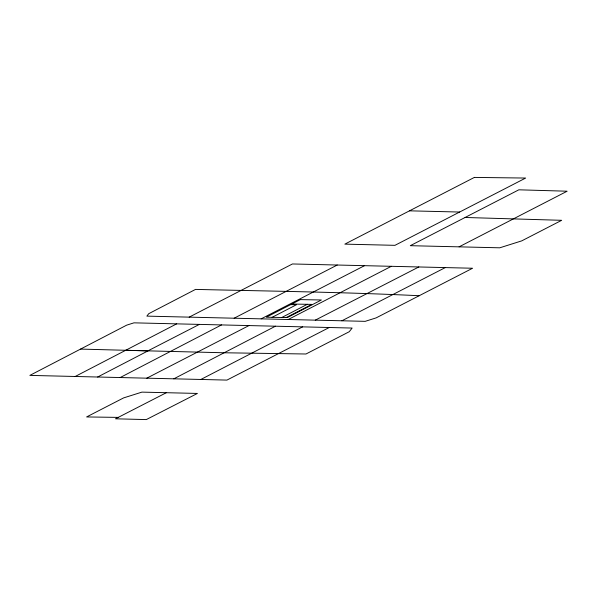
<?xml version="1.0" encoding="UTF-8"?>
<svg xmlns="http://www.w3.org/2000/svg" width="597" height="597" viewBox="0 0 597 597"><rect width="100%" height="100%" fill="white"/><g stroke="black" fill="none" stroke-linecap="round" stroke-linejoin="round"><path stroke-width="0.9" d="M275.448 326.208L133.967 322.843L126.639 325.164L29.85 375.401L173.839 378.819L275.448 326.208L352.133 328.059L349.252 331.723L305.985 353.999L223.8 352.767L125.698 350.29M75.2 376.483L176.652 323.858M97.632 377.028L148.019 350.879L80.55 349.088M120.154 377.558L221.502 324.925M146.787 378.177L248.956 325.581M419.191 295.724C344.67 292.134 270.098 291.164 195.525 289.403L148.735 313.694L146.869 316.126L365.185 321.343L376.162 317.873L472.585 268.24L337.245 265.023L234.151 318.201M261.15 318.85L364.498 265.68M272.12 317.32L296.478 304.724L290.672 304.627M281.799 317.485L307.291 304.306M286.232 317.559L311.761 304.388L291.799 304.045M288.247 319.492L391.296 266.322M173.839 378.819L200.883 379.461L302.604 326.865M189.197 317.126L292.455 263.964L337.245 265.023M147.877 350.887L199.376 324.395M315.298 320.134L418.833 266.956M459.093 246.837L567.15 191.212L518.838 189.809L410.281 245.688L499.764 247.807L521.726 240.875L561.687 220.308L465.085 217.48M341.902 320.783L445.28 267.59M329.253 327.507L226.935 380.095L200.883 379.461M166.347 392.707L115.482 418.803L146.287 419.587L197.413 393.438L141.914 392.125L123.631 397.893L86.595 416.945L118.228 417.393M409.497 210.831L459.638 212.039M300.358 299.619L266.314 317.216L287.344 317.582L321.387 299.978L300.358 299.619M474.376 177.413L344.827 244.136L394.953 245.33L525.659 178.055L474.376 177.413"/></g></svg>
